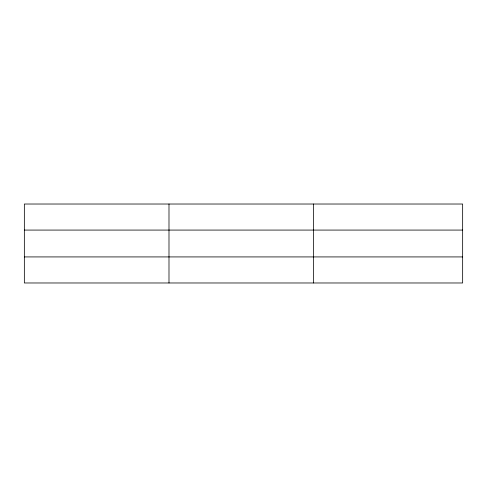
<?xml version="1.0" encoding="UTF-8"?>
<svg xmlns="http://www.w3.org/2000/svg" width="487" height="487" viewBox="0 0 487 487"><rect width="100%" height="100%" fill="white"/><g stroke="black" fill="none" stroke-linecap="round" stroke-linejoin="round"><path stroke-width="0.73" d="M168.989 204.023L168.989 282.977M313.628 204.023L313.628 282.977M462.65 230.077L462.65 204.023L24.35 204.023L24.35 282.977L462.65 282.977L462.65 230.077L24.35 230.077M24.35 256.923L462.65 256.923"/></g></svg>
